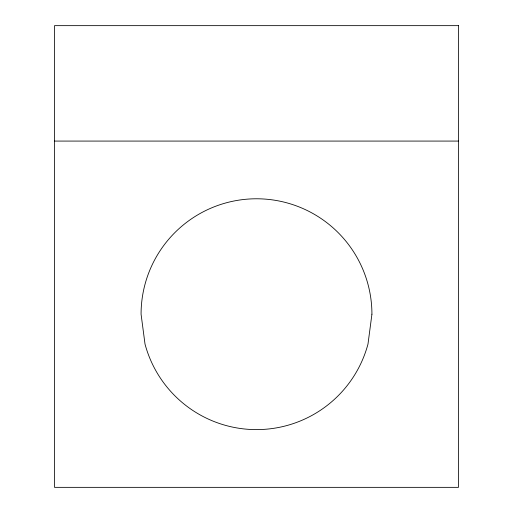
<?xml version="1.0" encoding="UTF-8"?>
<svg xmlns="http://www.w3.org/2000/svg" width="513" height="513" viewBox="0 0 513 513"><rect width="100%" height="100%" fill="white"/><g stroke="black" fill="none" stroke-linecap="round" stroke-linejoin="round"><path stroke-width="0.77" d="M54.513 141.075L458.487 141.075M371.925 314.206L367.988 344.076A115.425 115.425 0 0 1 145.012 344.076L141.075 314.206A115.425 115.425 0 0 1 256.5 198.781A115.425 115.425 0 0 1 371.925 314.206M458.487 25.65L54.513 25.65L54.513 487.35L458.487 487.35L458.487 25.65"/></g></svg>
